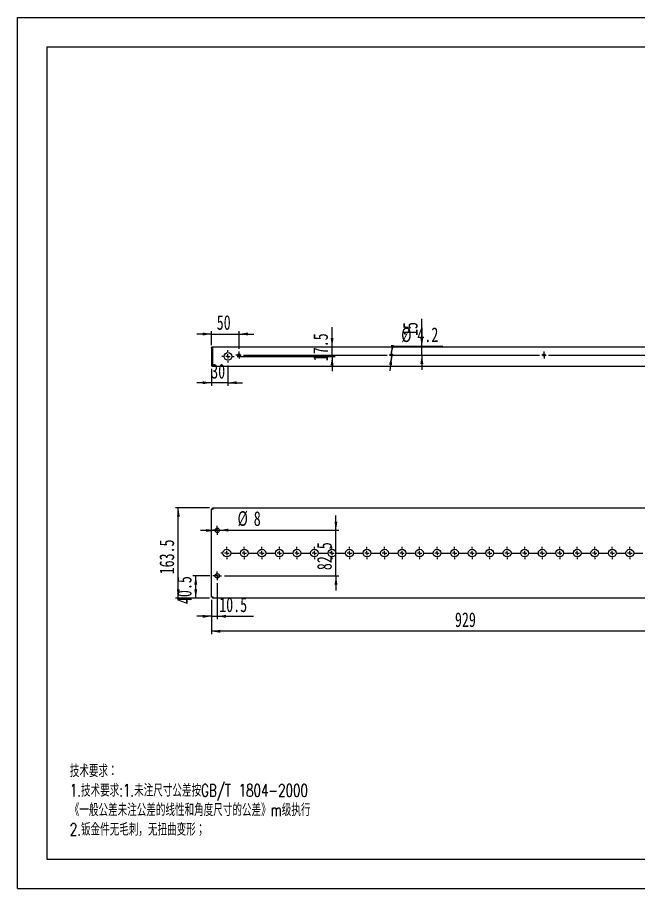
# Model space of a CAD drawing. Extents: x 0 to 2233, y 0 to 1579.
# Drawn here: x 0 to 1126, y 0 to 1579 of the extents above; entities that cross this region are included whole.
import ezdxf

# ---------------------------------------------------------------- set-up
doc = ezdxf.new("R2010")
doc.units = 0
doc.header["$LTSCALE"] = 5.315848
doc.layers.get('0').update_dxf_attribs({"linetype": 'CONTINUOUS'})
doc.layers.add('粗实线', color=7, linetype='CONTINUOUS')
doc.layers.add('细实线', color=7, linetype='CONTINUOUS')
doc.styles.add('SLDTEXTSTYLE0', font='TXT', dxfattribs={"width": 0.7, "bigfont": 'bigfont'})
doc.styles.add('SLDTEXTSTYLE6', font='TXT', dxfattribs={"width": 0.7})
doc.dimstyles.new('SLDDIMSTYLE0', dxfattribs={"dimtxt": 26.579241, "dimasz": 15.947545, "dimexe": 0, "dimexo": 0.0625, "dimgap": 6.64481, "dimtad": 2, "dimdec": 1, "dimrnd": 1e-09, "dimzin": 12, "dimtxsty": 'SLDTEXTSTYLE6', "dimsah": 1, "dimcen": 0.09, "dimazin": 3, "dimtfac": 1, "dimtdec": 1, "dimtofl": 0, "dimtmove": 0, "dimatfit": 3, "dimtolj": 1, "dimtzin": 12})
doc.dimstyles.new('SLDDIMSTYLE1', dxfattribs={"dimtxt": 26.579241, "dimasz": 15.947545, "dimexe": 0, "dimexo": 0.0625, "dimgap": 6.64481, "dimtad": 2, "dimdec": 1, "dimrnd": 1e-09, "dimzin": 12, "dimtxsty": 'SLDTEXTSTYLE6', "dimsah": 1, "dimcen": 0.09, "dimazin": 3, "dimtfac": 1, "dimtdec": 1, "dimtmove": 0, "dimatfit": 3, "dimtolj": 1, "dimtzin": 12})
doc.dimstyles.new('SLDDIMSTYLE2', dxfattribs={"dimtxt": 26.579241, "dimasz": 15.947545, "dimexe": 0, "dimexo": 0.0625, "dimgap": 6.64481, "dimtad": 0, "dimtih": 1, "dimtoh": 1, "dimdec": 1, "dimrnd": 1e-09, "dimzin": 12, "dimtxsty": 'SLDTEXTSTYLE6', "dimsah": 1, "dimcen": 0, "dimazin": 3, "dimtfac": 1, "dimtdec": 1, "dimtmove": 0, "dimatfit": 3, "dimtolj": 1, "dimtzin": 12})

# ---------------------------------------------------------------- blocks, each defined once
blk = doc.blocks.new('SW_NOTE_0')
at = {"layer": '细实线', "color": 0, "attachment_point": 1, "style": 'SLDTEXTSTYLE0'}
for s, insert, char_height in [('技术要求：', (0, 29), 22.5), ('1.技术要求:1.未注尺寸公差按GB/T 1804-2000', (0, -6.3), 22.504), ('《一般公差未注公差的线性和角度尺寸的公差》m级执行', (0, -41.6), 22.504), ('2.钣金件无毛刺，无扭曲变形；', (0, -77), 22.504)]:
    blk.add_mtext(s, dxfattribs=dict(at, insert=insert, char_height=char_height))
blk = doc.blocks.new('_D')
at = {"layer": '细实线'}
for p, q in [((351.5, 523), (351.5, 461)), ((1280.5, 523), (1280.5, 461)), ((1280.5, 466.3), (351.5, 466.3))]:
    blk.add_line(p, q, dxfattribs=at)
for points in [[(351.5, 466.3), (367.5, 463.6), (367.5, 469)], [(1280.5, 466.3), (1264.6, 469), (1264.6, 463.6)]]:
    blk.add_solid(points, dxfattribs=at)
at = {"layer": '细实线', "insert": (792.8, 500.6), "char_height": 26.58, "attachment_point": 1, "style": 'SLDTEXTSTYLE6'}
blk.add_mtext('929', dxfattribs=at)
blk = doc.blocks.new('_D_1')
at = {"layer": '细实线'}
for p, q in [((348.2, 689.8), (286.2, 689.8)), ((291.5, 526.3), (291.5, 689.8)), ((348.2, 526.3), (286.2, 526.3))]:
    blk.add_line(p, q, dxfattribs=at)
for points in [[(291.5, 689.8), (288.9, 673.9), (294.2, 673.9)], [(291.5, 526.3), (294.2, 542.2), (288.9, 542.2)]]:
    blk.add_solid(points, dxfattribs=at)
at = {"layer": '细实线', "insert": (257.3, 569.4), "char_height": 26.58, "attachment_point": 1, "rotation": 90, "style": 'SLDTEXTSTYLE6'}
blk.add_mtext('163.5', dxfattribs=at)
blk = doc.blocks.new('_D_5')
at = {"layer": '细实线'}
for p, q in [((577.2, 649.3), (577.2, 675.9)), ((375.4, 649.3), (582.5, 649.3)), ((577.2, 566.8), (577.2, 649.3)), ((375.4, 566.8), (582.5, 566.8)), ((577.2, 566.8), (577.2, 540.2))]:
    blk.add_line(p, q, dxfattribs=at)
for points in [[(577.2, 649.3), (579.8, 665.2), (574.5, 665.2)], [(577.2, 566.8), (574.5, 550.9), (579.8, 550.9)]]:
    blk.add_solid(points, dxfattribs=at)
at = {"layer": '细实线', "insert": (542.9, 577.1), "char_height": 26.58, "attachment_point": 1, "rotation": 90, "style": 'SLDTEXTSTYLE6'}
blk.add_mtext('82.5', dxfattribs=at)
blk = doc.blocks.new('_D_6')
at = {"layer": '细实线'}
for p, q in [((348.7, 566.8), (317.9, 566.8)), ((323.2, 526.3), (323.2, 566.8)), ((348.2, 526.3), (317.9, 526.3))]:
    blk.add_line(p, q, dxfattribs=at)
for points in [[(323.2, 566.8), (320.5, 550.9), (325.8, 550.9)], [(323.2, 526.3), (325.8, 542.2), (320.5, 542.2)]]:
    blk.add_solid(points, dxfattribs=at)
at = {"layer": '细实线', "insert": (288.9, 515.6), "char_height": 26.58, "attachment_point": 1, "rotation": 90, "style": 'SLDTEXTSTYLE6'}
blk.add_mtext('40.5', dxfattribs=at)
blk = doc.blocks.new('_D_7')
at = {"layer": '细实线'}
for p, q in [((362, 553.5), (362, 488.1)), ((351.5, 523), (351.5, 488.1)), ((351.5, 493.4), (325, 493.4)), ((351.5, 493.4), (362, 493.4)), ((362, 493.4), (427.5, 493.4))]:
    blk.add_line(p, q, dxfattribs=at)
for points in [[(351.5, 493.4), (335.6, 496.1), (335.6, 490.7)], [(362, 493.4), (378, 490.7), (378, 496.1)]]:
    blk.add_solid(points, dxfattribs=at)
at = {"layer": '细实线', "insert": (365.6, 527.7), "char_height": 26.58, "attachment_point": 1, "style": 'SLDTEXTSTYLE6'}
blk.add_mtext('10.5', dxfattribs=at)
blk = doc.blocks.new('_D_8')
at = {"layer": '细实线'}
for p, q in [((358, 649.2), (331.5, 648.8)), ((358, 649.2), (366, 649.4)), ((366, 649.4), (382.8, 649.6)), ((382.8, 649.6), (443.6, 649.6))]:
    blk.add_line(p, q, dxfattribs=at)
for points in [[(358, 649.2), (342.1, 651.6), (342.1, 646.3)], [(366, 649.4), (382, 647), (381.9, 652.3)]]:
    blk.add_solid(points, dxfattribs=at)
at = {"layer": '细实线', "attachment_point": 1, "style": 'SLDTEXTSTYLE6'}
for s, insert, char_height in [('%%c', (398.8, 683.9), 26.58), ('8', (428.2, 683.9), 26.6)]:
    blk.add_mtext(s, dxfattribs=dict(at, insert=insert, char_height=char_height))
blk = doc.blocks.new('SW_CENTERMARKSYMBOL_0')
at = {"layer": '细实线', "color": 0}
for p, q in [((-833.5, 0), (-836.5, 0)), ((-825.5, 0), (-829.5, 0)), ((-825.5, 8), (-825.5, 11)), ((-825.5, 0), (-825.5, 4)), ((-825.5, 0), (-825.5, -4)), ((-825.5, 0), (-821.5, 0)), ((-817.5, 0), (-801.75, 0)), ((-793.75, 0), (-797.75, 0)), ((-793.75, 8), (-793.75, 11)), ((-793.75, 0), (-793.75, 4)), ((-793.75, 0), (-793.75, -4)), ((-793.75, 0), (-789.75, 0)), ((-785.75, 0), (-770, 0)), ((-762, 0), (-766, 0)), ((-762, 8), (-762, 11)), ((-762, 0), (-762, 4)), ((-762, 0), (-762, -4)), ((-762, 0), (-758, 0)), ((-754, 0), (-738.25, 0)), ((-730.25, 0), (-734.25, 0)), ((-730.25, 8), (-730.25, 11)), ((-730.25, 0), (-730.25, 4)), ((-730.25, 0), (-730.25, -4)), ((-730.25, 0), (-726.25, 0)), ((-722.25, 0), (-706.5, 0)), ((-698.5, 0), (-702.5, 0)), ((-698.5, 8), (-698.5, 11)), ((-698.5, 0), (-698.5, 4)), ((-698.5, 0), (-698.5, -4)), ((-698.5, 0), (-694.5, 0)), ((-690.5, 0), (-674.75, 0)), ((-666.75, 0), (-670.75, 0)), ((-666.75, 8), (-666.75, 11)), ((-666.75, 0), (-666.75, 4)), ((-666.75, 0), (-666.75, -4)), ((-666.75, 0), (-662.75, 0)), ((-658.75, 0), (-643, 0)), ((-635, 0), (-639, 0)), ((-635, 8), (-635, 11)), ((-635, 0), (-635, 4)), ((-635, 0), (-635, -4)), ((-635, 0), (-631, 0)), ((-627, 0), (-611.25, 0)), ((-603.25, 0), (-607.25, 0)), ((-603.25, 8), (-603.25, 11)), ((-603.25, 0), (-603.25, 4)), ((-603.25, 0), (-603.25, -4)), ((-603.25, 0), (-599.25, 0)), ((-595.25, 0), (-579.5, 0)), ((-571.5, 0), (-575.5, 0)), ((-571.5, 8), (-571.5, 11)), ((-571.5, 0), (-571.5, 4)), ((-571.5, 0), (-571.5, -4)), ((-571.5, 0), (-567.5, 0)), ((-563.5, 0), (-547.75, 0)), ((-539.75, 0), (-543.75, 0)), ((-539.75, 8), (-539.75, 11)), ((-539.75, 0), (-539.75, 4)), ((-539.75, 0), (-539.75, -4)), ((-539.75, 0), (-535.75, 0)), ((-531.75, 0), (-516, 0)), ((-508, 0), (-512, 0)), ((-508, 8), (-508, 11)), ((-508, 0), (-508, 4)), ((-508, 0), (-508, -4)), ((-508, 0), (-504, 0)), ((-500, 0), (-484.25, 0)), ((-476.25, 0), (-480.25, 0)), ((-476.25, 8), (-476.25, 11)), ((-476.25, 0), (-476.25, 4)), ((-476.25, 0), (-476.25, -4)), ((-476.25, 0), (-472.25, 0)), ((-468.25, 0), (-452.5, 0)), ((-444.5, 0), (-448.5, 0)), ((-444.5, 8), (-444.5, 11)), ((-444.5, 0), (-444.5, 4)), ((-444.5, 0), (-444.5, -4)), ((-444.5, 0), (-440.5, 0)), ((-436.5, 0), (-420.75, 0)), ((-412.75, 0), (-416.75, 0)), ((-412.75, 8), (-412.75, 11)), ((-412.75, 0), (-412.75, 4)), ((-412.75, 0), (-412.75, -4)), ((-412.75, 0), (-408.75, 0)), ((-404.75, 0), (-389, 0)), ((-381, 0), (-385, 0)), ((-381, 8), (-381, 11)), ((-381, 0), (-381, 4)), ((-381, 0), (-381, -4)), ((-381, 0), (-377, 0)), ((-373, 0), (-357.25, 0)), ((-349.25, 0), (-353.25, 0)), ((-349.25, 8), (-349.25, 11)), ((-349.25, 0), (-349.25, 4)), ((-349.25, 0), (-349.25, -4)), ((-349.25, 0), (-345.25, 0)), ((-341.25, 0), (-325.5, 0)), ((-317.5, 0), (-321.5, 0)), ((-317.5, 8), (-317.5, 11)), ((-317.5, 0), (-317.5, 4)), ((-317.5, 0), (-317.5, -4)), ((-317.5, 0), (-313.5, 0)), ((-309.5, 0), (-293.75, 0)), ((-285.75, 0), (-289.75, 0)), ((-285.75, 8), (-285.75, 11)), ((-285.75, 0), (-285.75, 4)), ((-285.75, 0), (-285.75, -4)), ((-285.75, 0), (-281.75, 0)), ((-277.75, 0), (-262, 0)), ((-254, 0), (-258, 0)), ((-254, 8), (-254, 11)), ((-254, 0), (-254, 4)), ((-254, 0), (-254, -4)), ((-254, 0), (-250, 0)), ((-246, 0), (-230.25, 0)), ((-222.25, 0), (-226.25, 0)), ((-222.25, 8), (-222.25, 11)), ((-222.25, 0), (-222.25, 4)), ((-222.25, 0), (-222.25, -4)), ((-222.25, 0), (-218.25, 0)), ((-214.25, 0), (-198.5, 0)), ((-190.5, 0), (-194.5, 0)), ((-190.5, 8), (-190.5, 11)), ((-190.5, 0), (-190.5, 4)), ((-190.5, 0), (-190.5, -4)), ((-190.5, 0), (-186.5, 0)), ((-182.5, 0), (-166.75, 0)), ((-158.75, 0), (-162.75, 0)), ((-158.75, 8), (-158.75, 11)), ((-158.75, 0), (-158.75, 4)), ((-158.75, 0), (-158.75, -4)), ((-158.75, 0), (-154.75, 0)), ((-150.75, 0), (-135, 0)), ((-127, 0), (-131, 0)), ((-127, 8), (-127, 11)), ((-127, 0), (-127, 4)), ((-127, 0), (-127, -4)), ((-127, 0), (-123, 0)), ((-119, 0), (-103.25, 0)), ((-95.25, 0), (-99.25, 0)), ((-95.25, 8), (-95.25, 11)), ((-95.25, 0), (-95.25, 4)), ((-95.25, 0), (-95.25, -4)), ((-95.25, 0), (-91.25, 0)), ((-87.25, 0), (-71.5, 0)), ((-63.5, 0), (-67.5, 0)), ((-63.5, 8), (-63.5, 11)), ((-63.5, 0), (-63.5, 4)), ((-63.5, 0), (-63.5, -4)), ((-63.5, 0), (-59.5, 0)), ((-55.5, 0), (-39.75, 0)), ((-31.75, 0), (-35.75, 0)), ((-31.75, 8), (-31.75, 11)), ((-31.75, 0), (-31.75, 4)), ((-31.75, 0), (-31.75, -4)), ((-31.75, 0), (-27.75, 0)), ((-23.75, 0), (-8, 0)), ((0, 0), (-4, 0)), ((0, 8), (0, 11)), ((0, 0), (0, 4)), ((0, 0), (0, -4)), ((0, 0), (4, 0)), ((8, 0), (23.75, 0)), ((31.75, 0), (27.75, 0)), ((31.75, 8), (31.75, 11)), ((31.75, 0), (31.75, 4)), ((31.75, 0), (31.75, -4)), ((31.75, 0), (35.75, 0)), ((39.75, 0), (42.75, 0)), ((-825.5, -8), (-825.5, -11)), ((-793.75, -8), (-793.75, -11)), ((-762, -8), (-762, -11)), ((-730.25, -8), (-730.25, -11)), ((-698.5, -8), (-698.5, -11)), ((-666.75, -8), (-666.75, -11)), ((-635, -8), (-635, -11)), ((-603.25, -8), (-603.25, -11)), ((-571.5, -8), (-571.5, -11)), ((-539.75, -8), (-539.75, -11)), ((-508, -8), (-508, -11)), ((-476.25, -8), (-476.25, -11)), ((-444.5, -8), (-444.5, -11)), ((-412.75, -8), (-412.75, -11)), ((-381, -8), (-381, -11)), ((-349.25, -8), (-349.25, -11)), ((-317.5, -8), (-317.5, -11)), ((-285.75, -8), (-285.75, -11)), ((-254, -8), (-254, -11)), ((-222.25, -8), (-222.25, -11)), ((-190.5, -8), (-190.5, -11)), ((-158.75, -8), (-158.75, -11)), ((-127, -8), (-127, -11)), ((-95.25, -8), (-95.25, -11)), ((-63.5, -8), (-63.5, -11)), ((-31.75, -8), (-31.75, -11)), ((0, -8), (0, -11)), ((31.75, -8), (31.75, -11))]:
    blk.add_line(p, q, dxfattribs=at)
blk = doc.blocks.new('SW_CENTERMARKSYMBOL_1')
at = {"layer": '细实线', "color": 0}
for p, q in [((-4, 0), (-8, 0)), ((0, 0), (-4, 0)), ((0, 4), (0, 8)), ((0, 0), (0, 4)), ((0, 0), (0, -4)), ((0, 0), (4, 0)), ((4, 0), (8, 0)), ((0, -4), (0, -8))]:
    blk.add_line(p, q, dxfattribs=at)
blk = doc.blocks.new('SW_CENTERMARKSYMBOL_4')
at = {"layer": '细实线', "color": 0}
for p, q in [((-4, 0), (-8, 0)), ((0, 0), (-4, 0)), ((0, 4), (0, 8)), ((0, 0), (0, 4)), ((0, 0), (0, -4)), ((0, 0), (4, 0)), ((4, 0), (8, 0)), ((0, -4), (0, -8))]:
    blk.add_line(p, q, dxfattribs=at)
blk = doc.blocks.new('_D_13')
at = {"layer": '细实线'}
for p, q in [((351.5, 1005), (325, 1005)), ((351.5, 984.6), (351.5, 1010.3)), ((351.5, 1005), (401.5, 1005)), ((401.5, 978.4), (401.5, 1010.3)), ((401.5, 1005), (428.1, 1005))]:
    blk.add_line(p, q, dxfattribs=at)
for points in [[(351.5, 1005), (335.6, 1007.7), (335.6, 1002.4)], [(401.5, 1005), (417.5, 1002.4), (417.5, 1007.7)]]:
    blk.add_solid(points, dxfattribs=at)
at = {"layer": '细实线', "insert": (361.1, 1039.3), "char_height": 26.58, "attachment_point": 1, "style": 'SLDTEXTSTYLE6'}
blk.add_mtext('50', dxfattribs=at)
blk = doc.blocks.new('_D_14')
at = {"layer": '细实线'}
for p, q in [((381.5, 948.2), (381.5, 911.4)), ((351.5, 941.7), (351.5, 911.4)), ((351.5, 916.7), (325, 916.7)), ((381.5, 916.7), (351.5, 916.7)), ((381.5, 916.7), (408.1, 916.7))]:
    blk.add_line(p, q, dxfattribs=at)
for points in [[(351.5, 916.7), (335.6, 919.4), (335.6, 914.1)], [(381.5, 916.7), (397.5, 914.1), (397.5, 919.4)]]:
    blk.add_solid(points, dxfattribs=at)
at = {"layer": '细实线', "insert": (351.1, 951), "char_height": 26.58, "attachment_point": 1, "style": 'SLDTEXTSTYLE6'}
blk.add_mtext('30', dxfattribs=at)
blk = doc.blocks.new('_D_15')
at = {"layer": '细实线'}
for p, q in [((732.8, 982), (732.8, 1032.4)), ((732.8, 967), (732.8, 982)), ((677.1, 967), (738.1, 967)), ((732.8, 967), (732.8, 940.4))]:
    blk.add_line(p, q, dxfattribs=at)
for points in [[(732.8, 982), (735.4, 997.9), (730.1, 997.9)], [(732.8, 967), (730.1, 951), (735.4, 951)]]:
    blk.add_solid(points, dxfattribs=at)
at = {"layer": '细实线', "insert": (698.5, 1001.4), "char_height": 26.58, "attachment_point": 1, "rotation": 90, "style": 'SLDTEXTSTYLE6'}
blk.add_mtext('15', dxfattribs=at)
blk = doc.blocks.new('_D_16')
at = {"layer": '细实线'}
for p, q in [((570.2, 982), (570.2, 1017.5)), ((570.2, 964.5), (570.2, 982)), ((397.9, 964.5), (575.5, 964.5)), ((570.2, 964.5), (570.2, 937.9))]:
    blk.add_line(p, q, dxfattribs=at)
for points in [[(570.2, 982), (572.8, 997.9), (567.5, 997.9)], [(570.2, 964.5), (567.5, 948.5), (572.8, 948.5)]]:
    blk.add_solid(points, dxfattribs=at)
at = {"layer": '细实线', "insert": (535.9, 955.7), "char_height": 26.58, "attachment_point": 1, "rotation": 90, "style": 'SLDTEXTSTYLE6'}
blk.add_mtext('17.5', dxfattribs=at)
blk = doc.blocks.new('_D_18')
at = {"layer": '细实线'}
for p, q in [((678.1, 969.1), (679.4, 982.8)), ((679.4, 982.8), (771.1, 982.8)), ((677.7, 964.9), (675.1, 938.4)), ((677.7, 964.9), (678.1, 969.1))]:
    blk.add_line(p, q, dxfattribs=at)
for points in [[(678.1, 969.1), (682.3, 984.7), (677, 985.2)], [(677.7, 964.9), (673.5, 949.3), (678.8, 948.8)]]:
    blk.add_solid(points, dxfattribs=at)
at = {"layer": '细实线', "char_height": 26.58, "attachment_point": 1, "style": 'SLDTEXTSTYLE6'}
for s, insert in [('%%c', (695.4, 1017.1)), ('4.2', (724.7, 1017.1))]:
    blk.add_mtext(s, dxfattribs=dict(at, insert=insert))
blk = doc.blocks.new('SW_CENTERMARKSYMBOL_7')
at = {"layer": '细实线', "color": 0}
for p, q in [((-8, 0), (-11, 0)), ((0, 0), (-4, 0)), ((0, 8), (0, 11)), ((0, 0), (0, 4)), ((0, 0), (0, -4)), ((0, 0), (4, 0)), ((8, 0), (11, 0)), ((0, -8), (0, -11))]:
    blk.add_line(p, q, dxfattribs=at)
blk = doc.blocks.new('SW_CENTERMARKSYMBOL_9')
at = {"layer": '细实线', "color": 0}
for p, q in [((-280.3, 0), (-282.4, 0)), ((-276.3, 0), (-280.3, 0)), ((-276.3, 4), (-276.3, 6.1)), ((-276.3, 0), (-276.3, 4)), ((-276.3, 0), (-276.3, -4)), ((-276.3, 0), (-272.3, 0)), ((-268.3, 0), (-8, 0)), ((0, 0), (-4, 0)), ((0, 4), (0, 6.1)), ((0, 0), (0, 4)), ((0, 0), (0, -4)), ((0, 0), (4, 0)), ((8, 0), (268.3, 0)), ((276.3, 0), (272.3, 0)), ((276.3, 4), (276.3, 6.1)), ((276.3, 0), (276.3, 4)), ((276.3, 0), (276.3, -4)), ((276.3, 0), (280.3, 0)), ((284.3, 0), (544.7, 0)), ((552.7, 0), (548.7, 0)), ((552.7, 4), (552.7, 6.1)), ((552.7, 0), (552.7, 4)), ((552.7, 0), (552.7, -4)), ((552.7, 0), (556.7, 0)), ((556.7, 0), (558.8, 0)), ((-276.3, -4), (-276.3, -6.1)), ((0, -4), (0, -6.1)), ((276.3, -4), (276.3, -6.1)), ((552.7, -4), (552.7, -6.1))]:
    blk.add_line(p, q, dxfattribs=at)

msp = doc.modelspace()

# ---------------------------------------------------------------- linework, layer by layer
at = {"color": 7, "linetype": 'CONTINUOUS'}
for p, q in [((353.45, 979.31), (351.55, 979.31)), ((351.55, 979.31), (351.55, 946.97)), ((353.45, 979.31), (353.45, 946.97)), ((353.52, 946.97), (353.52, 979.31)), ((354.21, 981.97), (1277.89, 981.97)), ((353.45, 946.97), (351.55, 946.97)), ((353.52, 946.97), (1278.57, 946.97)), ((353.45, 687.83), (351.55, 687.83)), ((351.55, 528.27), (351.55, 687.83)), ((353.52, 689.8), (1278.57, 689.8)), ((353.52, 687.9), (353.52, 689.8)), ((353.45, 528.27), (351.55, 528.27)), ((353.52, 528.2), (353.52, 526.3)), ((1278.57, 526.3), (353.52, 526.3))]:
    msp.add_line(p, q, dxfattribs=at)
for centre, radius in [((381.55, 964.47), 7), ((401.55, 966.97), 2.1), ((677.88, 966.97), 2.1), ((954.21, 966.97), 2.1), ((362.05, 649.3), 4), ((379.4, 608.05), 7), ((411.15, 608.05), 7), ((442.9, 608.05), 7), ((474.65, 608.05), 7), ((506.4, 608.05), 7), ((538.15, 608.05), 7), ((569.9, 608.05), 7), ((601.65, 608.05), 7), ((633.4, 608.05), 7), ((665.15, 608.05), 7), ((696.9, 608.05), 7), ((728.65, 608.05), 7), ((760.4, 608.05), 7), ((792.15, 608.05), 7), ((823.9, 608.05), 7), ((855.65, 608.05), 7), ((887.4, 608.05), 7), ((919.15, 608.05), 7), ((950.9, 608.05), 7), ((982.65, 608.05), 7), ((1014.4, 608.05), 7), ((1046.15, 608.05), 7), ((1077.9, 608.05), 7), ((1109.65, 608.05), 7), ((362.05, 566.8), 4)]:
    msp.add_circle(centre, radius, dxfattribs=at)
for points, knots in [([(351.55, 979.31), (351.55, 979.66), (351.61, 980.01), (351.88, 980.65), (352.08, 980.95), (352.57, 981.44), (352.87, 981.64), (353.51, 981.91), (353.86, 981.97), (354.21, 981.97)], [0, 0, 0, 0, 0.25, 0.25, 0.5, 0.5, 0.75, 0.75, 1, 1, 1, 1]), ([(353.45, 979.31), (353.45, 979.42), (353.46, 979.57), (353.56, 979.69), (353.59, 979.73)], [0, 0, 0, 0, 0.6645413, 1, 1, 1, 1]), ([(354.21, 981.97), (354.15, 981.97), (354.09, 981.91), (353.98, 981.64), (353.92, 981.44), (353.8, 980.95), (353.75, 980.65), (353.63, 980.01), (353.57, 979.66), (353.52, 979.31)], [0, 0, 0, 0, 0.25, 0.25, 0.5, 0.5, 0.75, 0.75, 1, 1, 1, 1]), ([(354.21, 687.14), (353.86, 687.2), (353.51, 687.25), (352.87, 687.37), (352.57, 687.43), (352.08, 687.54), (351.88, 687.6), (351.61, 687.71), (351.55, 687.77), (351.55, 687.83)], [0, 0, 0, 0, 0.25, 0.25, 0.5, 0.5, 0.75, 0.75, 1, 1, 1, 1]), ([(354.21, 687.14), (354.11, 687.2), (354.01, 687.25), (353.82, 687.37), (353.74, 687.43), (353.6, 687.54), (353.54, 687.6), (353.47, 687.71), (353.45, 687.77), (353.45, 687.83)], [0, 0, 0, 0, 0.25, 0.25, 0.5, 0.5, 0.75, 0.75, 1, 1, 1, 1]), ([(353.52, 689.8), (353.57, 689.8), (353.63, 689.73), (353.75, 689.46), (353.8, 689.27), (353.92, 688.77), (353.98, 688.48), (354.09, 687.83), (354.15, 687.49), (354.21, 687.14)], [0, 0, 0, 0, 0.25, 0.25, 0.5, 0.5, 0.75, 0.75, 1, 1, 1, 1]), ([(353.52, 687.9), (353.57, 687.9), (353.63, 687.88), (353.75, 687.8), (353.8, 687.75), (353.92, 687.61), (353.98, 687.52), (354.09, 687.34), (354.15, 687.24), (354.21, 687.14)], [0, 0, 0, 0, 0.25, 0.25, 0.5, 0.5, 0.75, 0.75, 1, 1, 1, 1]), ([(351.55, 528.27), (351.55, 528.33), (351.61, 528.38), (351.88, 528.5), (352.08, 528.56), (352.57, 528.67), (352.87, 528.73), (353.51, 528.84), (353.86, 528.9), (354.21, 528.96)], [0, 0, 0, 0, 0.25, 0.25, 0.5, 0.5, 0.75, 0.75, 1, 1, 1, 1]), ([(353.45, 528.27), (353.45, 528.33), (353.47, 528.38), (353.54, 528.5), (353.6, 528.56), (353.74, 528.67), (353.82, 528.73), (354.01, 528.84), (354.11, 528.9), (354.21, 528.96)], [0, 0, 0, 0, 0.25, 0.25, 0.5, 0.5, 0.75, 0.75, 1, 1, 1, 1]), ([(354.21, 528.96), (354.15, 528.61), (354.09, 528.26), (353.98, 527.62), (353.92, 527.32), (353.8, 526.83), (353.75, 526.63), (353.63, 526.37), (353.57, 526.3), (353.52, 526.3)], [0, 0, 0, 0, 0.25, 0.25, 0.5, 0.5, 0.75, 0.75, 1, 1, 1, 1]), ([(354.21, 528.96), (354.15, 528.86), (354.09, 528.76), (353.98, 528.58), (353.92, 528.49), (353.8, 528.35), (353.75, 528.29), (353.63, 528.22), (353.57, 528.2), (353.52, 528.2)], [0, 0, 0, 0, 0.25, 0.25, 0.5, 0.5, 0.75, 0.75, 1, 1, 1, 1])]:
    msp.add_open_spline(points, degree=3, knots=knots, dxfattribs=at)
at = {"layer": '粗实线'}
for p, q in [((53.16, 1525.65), (2179.5, 1525.65)), ((53.16, 1525.65), (53.16, 53.16)), ((53.16, 53.16), (2179.5, 53.16))]:
    msp.add_line(p, q, dxfattribs=at)
at = {"layer": '细实线'}
for p, q in [((0, 0), (0, 1578.81)), ((0, 1578.81), (2232.66, 1578.81)), ((0, 0), (2232.66, 0))]:
    msp.add_line(p, q, dxfattribs=at)

# ---------------------------------------------------------------- block references
for name, p in [('SW_CENTERMARKSYMBOL_7', (381.55, 964.47)), ('SW_CENTERMARKSYMBOL_9', (677.88, 966.97)), ('SW_CENTERMARKSYMBOL_4', (362.05, 649.3)), ('SW_CENTERMARKSYMBOL_0', (1204.9, 608.05)), ('SW_CENTERMARKSYMBOL_1', (362.05, 566.8)), ('SW_NOTE_0', (94.91, 195.47))]:
    msp.add_blockref(name, p, dxfattribs=at)

# ---------------------------------------------------------------- dimensions: what is measured, and where the dimension line sits
for base, p1, p2, picture, middle in [((401.55, 1005.02), (351.55, 979.31), (401.55, 973.07), '_D_13', (376.55, 1005.02)), ((351.55, 916.74), (381.55, 953.47), (351.55, 946.97), '_D_14', (366.55, 916.74)), ((362.05, 493.4), (351.55, 528.27), (362.05, 558.8), '_D_7', (396.54, 493.4))]:
    dim = msp.add_linear_dim(base=base, p1=p1, p2=p2, dimstyle='SLDDIMSTYLE1', dxfattribs=at)
    dim.commit()
    dim.dimension.update_dxf_attribs({"geometry": picture, "text_midpoint": middle, "dimtype": 160})
for base, p1, p2, angle, dimstyle, picture, middle in [((732.78, 981.97), (671.78, 966.97), (354.21, 981.97), 90, 'SLDDIMSTYLE1', '_D_15', (732.78, 1016.91)), ((570.18, 981.97), (392.55, 964.47), (354.21, 981.97), 90, 'SLDDIMSTYLE1', '_D_16', (570.18, 986.59)), ((291.54, 689.8), (353.52, 526.3), (353.52, 689.8), 90, 'SLDDIMSTYLE0', '_D_1', (291.54, 608.05)), ((577.18, 649.3), (370.05, 566.8), (370.05, 649.3), 90, 'SLDDIMSTYLE1', '_D_5', (577.18, 608.05)), ((323.18, 566.8), (353.52, 526.3), (354.05, 566.8), 90, 'SLDDIMSTYLE0', '_D_6', (323.18, 546.55)), ((351.55, 466.29), (1280.55, 528.27), (351.55, 528.27), 0, 'SLDDIMSTYLE0', '_D', (816.05, 466.29))]:
    dim = msp.add_linear_dim(base=base, p1=p1, p2=p2, angle=angle, dimstyle=dimstyle, dxfattribs=at)
    dim.commit()
    dim.dimension.update_dxf_attribs({"geometry": picture, "text_midpoint": middle, "dimtype": 160})
for p1, p2, picture, middle in [((678.08, 969.06), (677.68, 964.88), '_D_18', (733.25, 1000.96)), ((366.05, 649.36), (358.05, 649.23), '_D_8', (421.2, 667.76))]:
    dim = msp.add_diameter_dim_2p(p1=p1, p2=p2, dimstyle='SLDDIMSTYLE2', dxfattribs=at)
    dim.commit()
    dim.dimension.update_dxf_attribs({"geometry": picture, "text_midpoint": middle, "dimtype": 163})

doc.saveas('drawing.dxf')
